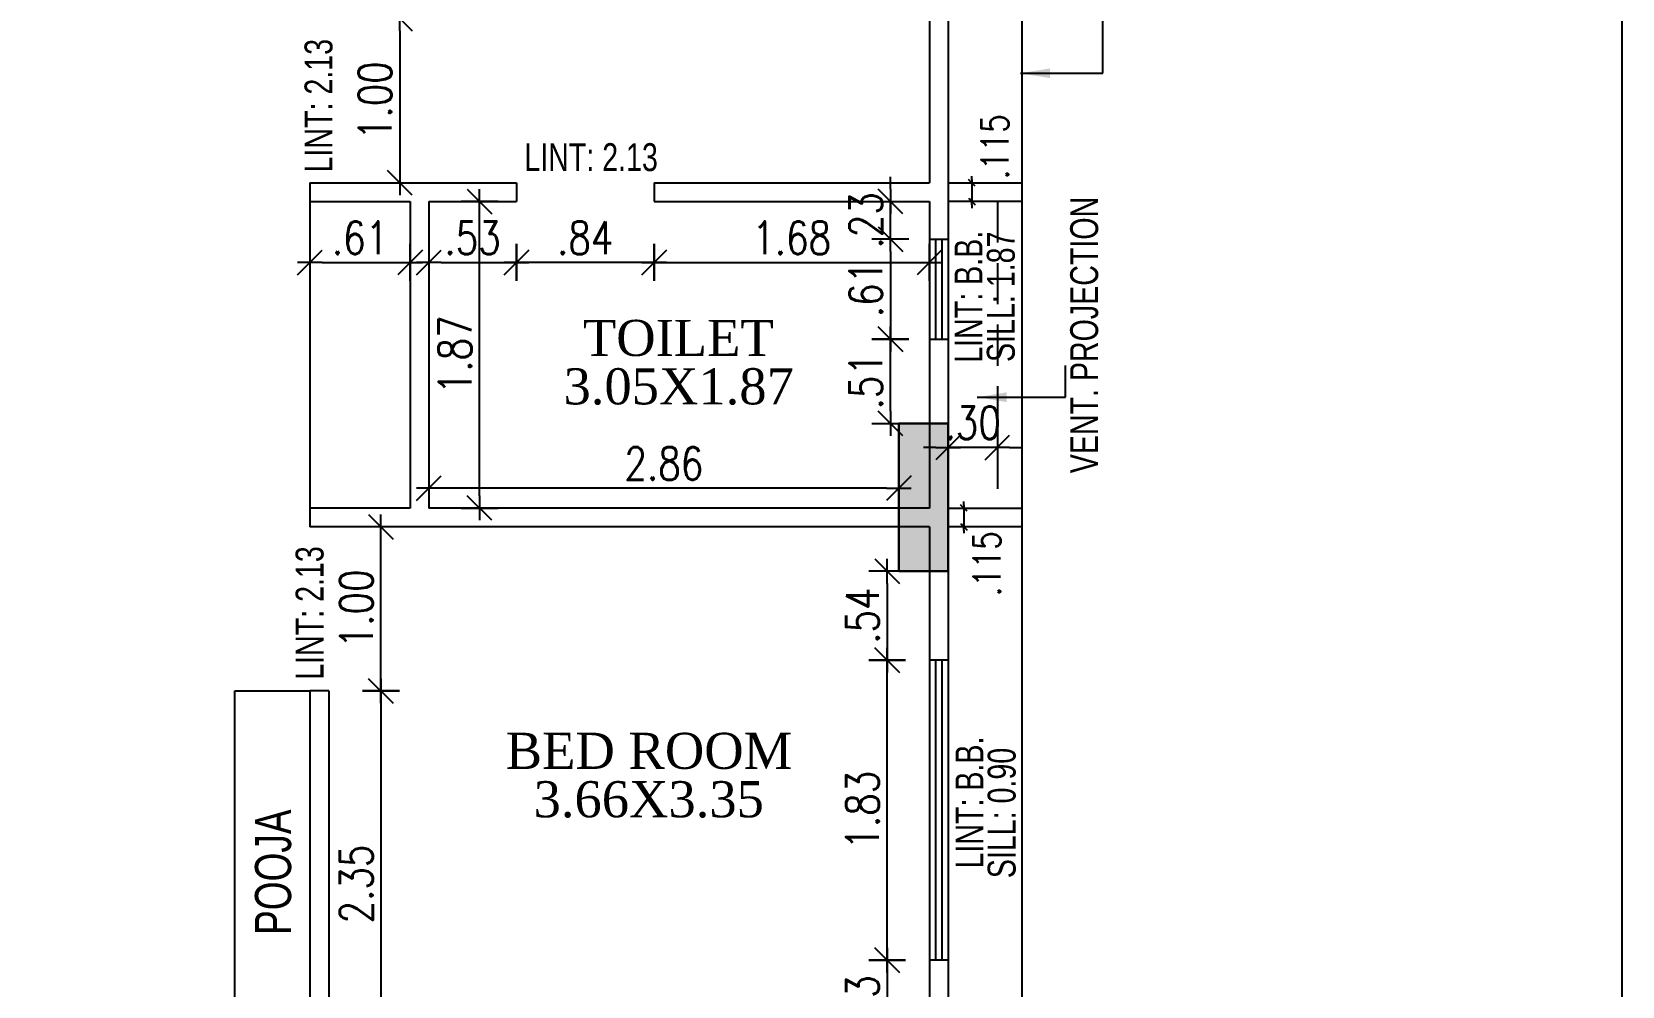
# Model space of a CAD drawing. Header units: inches. Extents: x 14331 to 14549, y 2557 to 2714.
# Drawn here: x 14402.83 to 14412.52, y 2601.35 to 2607.17 of the extents above; entities that cross this region are included whole.
import ezdxf
from ezdxf.enums import TextEntityAlignment as Align

# ---------------------------------------------------------------- set-up
doc = ezdxf.new("R2010")
doc.units = ezdxf.units.IN
doc.header["$LTSCALE"] = 0.25
doc.header["$MEASUREMENT"] = 0
doc.header["$PDMODE"] = 35
doc.linetypes.add('DASHEDX2', pattern=[1.5, 1, -0.5])
for name, color, linetype in [('dimension', 7, 'Continuous'), ('edges', 1, 'Continuous'), ('proj-internal', 1, 'DASHEDX2'), ('Stair', 34, 'Continuous'), ('text-large', 7, 'Continuous'), ('wall', 7, 'Continuous'), ('walls', 7, 'Continuous'), ('windows', 96, 'Continuous'), ('WORK TEX', 6, 'Continuous'), ('WORKING DIM', 7, 'Continuous')]:
    doc.layers.add(name, color=color, linetype=linetype)
doc.layers.add('P-COL', color=7, linetype='Continuous', lineweight=30)
doc.layers.add('P-COLHAT', color=8, linetype='Continuous', lineweight=25)
doc.styles.add('ARIAL', font='TIMES_0.TTF')
doc.styles.add('ARL', font='swisscl_0.ttf')
doc.styles.add('romans', font='romans.shx', dxfattribs={"width": 0.8})
doc.dimstyles.new('121', dxfattribs={"dimscale": 0.1, "dimtxt": 1.65, "dimasz": 0.2, "dimexe": 0.03125, "dimexo": 0.25, "dimgap": 0.5, "dimtad": 1, "dimzin": 4, "dimdsep": 46, "dimtxsty": 'romans', "dimblk1": 'MINITICK', "dimblk2": 'MINITICK', "dimsah": 1, "dimcen": 1, "dimse1": 1, "dimse2": 1, "dimclrd": 252, "dimclre": 256, "dimclrt": 7, "dimadec": 3, "dimazin": 0, "dimtfac": 0.8, "dimtix": 1, "dimtmove": 2, "dimatfit": 3, "dimfxl": 0, "dimtolj": 1, "dimtzin": 3, "dimarcsym": 0})
doc.dimstyles.new('DFSGSG', dxfattribs={"dimtxt": 0.23, "dimasz": 0.18, "dimexe": 0.18, "dimexo": 0.0625, "dimgap": 0.09, "dimtad": 1, "dimzin": 0, "dimdsep": 46, "dimtxsty": 'ARIAL', "dimcen": 0.09, "dimse1": 1, "dimse2": 1, "dimaunit": 1, "dimadec": 0, "dimazin": 0, "dimtfac": 1, "dimtix": 1, "dimtofl": 0, "dimtmove": 0, "dimatfit": 3, "dimfxl": 0, "dimtolj": 1, "dimtzin": 0, "dimarcsym": 0})
doc.dimstyles.new('minitick-100', dxfattribs={"dimscale": 0.1, "dimtxt": 2, "dimasz": 0.75, "dimexe": 0.03125, "dimexo": 0.25, "dimgap": 0.5, "dimtad": 1, "dimzin": 4, "dimdsep": 46, "dimtxsty": 'romans', "dimblk1": 'MINITICK', "dimblk2": 'MINITICK', "dimsah": 1, "dimcen": 1, "dimse1": 1, "dimse2": 1, "dimclrd": 252, "dimclre": 256, "dimclrt": 256, "dimadec": 3, "dimazin": 0, "dimtfac": 0.8, "dimtix": 1, "dimtmove": 2, "dimatfit": 3, "dimfxl": 0, "dimtolj": 1, "dimtzin": 3, "dimarcsym": 0})

# ---------------------------------------------------------------- blocks, each defined once
blk = doc.blocks.new('BLC-A')
at = {"layer": 'P-COLHAT', "lineweight": 30}
blk.add_hatch(color=256, dxfattribs=at).paths.add_polyline_path([(14.6933, 15.7596), (14.3933, 15.7596), (14.3933, 14.8596), (14.6933, 14.8596)])
at = {"layer": 'P-COL'}
blk.add_lwpolyline([(14.6933, 15.7596), (14.3933, 15.7596), (14.3933, 14.8596), (14.6933, 14.8596)], close=True, dxfattribs=at)
blk = doc.blocks.new('MINITICK')
at = {"color": 7}
for p, q in [((0, -1.5), (0, 1.5)), ((1, 1), (-1, -1)), ((-1, 0), (1, 0))]:
    blk.add_line(p, q, dxfattribs=at)
blk = doc.blocks.new('*D128')
at = {"layer": 'Defpoints', "color": 0, "ltscale": 10, "transparency": 16777216}
for p in [(14404.6397, 2607.2491), (14404.6397, 2606.2483), (14405.0719, 2606.2483)]:
    blk.add_point(p, dxfattribs=at)
at = {"layer": 'dimension', "color": 252, "lineweight": -2, "ltscale": 10, "transparency": 16777216}
blk.add_line((14405.0719, 2607.1741), (14405.0719, 2606.3233), dxfattribs=at)
at = {"layer": 'dimension', "color": 252, "lineweight": -2, "ltscale": 10, "transparency": 16777216, "xscale": 0.07500000000000001, "yscale": 0.07500000000000001, "zscale": 0.07500000000000001}
for p, rotation in [((14405.0719, 2607.2491), 90), ((14405.0719, 2606.2483), 270)]:
    blk.add_blockref('MINITICK', p, dxfattribs=dict(at, rotation=rotation))
at = {"layer": 'dimension', "ltscale": 10, "transparency": 16777216, "insert": (14404.9219, 2606.7487), "char_height": 0.2, "attachment_point": 5, "rotation": 90, "style": 'romans'}
blk.add_mtext('\\A1;1.00', dxfattribs=at)
blk = doc.blocks.new('*D129')
at = {"layer": 'Defpoints', "color": 0, "ltscale": 10, "transparency": 16777216}
for p in [(14408.0614, 2606.1339), (14408.2982, 2606.1339), (14408.2982, 2605.9053)]:
    blk.add_point(p, dxfattribs=at)
at = {"layer": 'dimension', "color": 252, "lineweight": -2, "ltscale": 10, "transparency": 16777216}
for p, q in [((14408.0614, 2606.2089), (14408.0614, 2606.2839)), ((14408.0614, 2605.9053), (14408.0614, 2606.1339)), ((14408.0614, 2605.8303), (14408.0614, 2605.7553))]:
    blk.add_line(p, q, dxfattribs=at)
at = {"layer": 'dimension', "color": 252, "lineweight": -2, "ltscale": 10, "transparency": 16777216, "xscale": 0.07500000000000001, "yscale": 0.07500000000000001, "zscale": 0.07500000000000001}
for p, rotation in [((14408.0614, 2606.1339), 270), ((14408.0614, 2605.9053), 90)]:
    blk.add_blockref('MINITICK', p, dxfattribs=dict(at, rotation=rotation))
at = {"layer": 'dimension', "ltscale": 10, "transparency": 16777216, "insert": (14407.9114, 2606.0196), "char_height": 0.2, "attachment_point": 5, "rotation": 90, "style": 'romans'}
blk.add_mtext('\\A1;.23', dxfattribs=at)
blk = doc.blocks.new('*D130')
at = {"layer": 'Defpoints', "color": 0, "ltscale": 10, "transparency": 16777216}
for p in [(14408.2982, 2605.9053), (14408.0614, 2605.2955), (14408.2982, 2605.2955)]:
    blk.add_point(p, dxfattribs=at)
at = {"layer": 'dimension', "color": 252, "lineweight": -2, "ltscale": 10, "transparency": 16777216}
blk.add_line((14408.0614, 2605.8303), (14408.0614, 2605.3705), dxfattribs=at)
at = {"layer": 'dimension', "color": 252, "lineweight": -2, "ltscale": 10, "transparency": 16777216, "xscale": 0.07500000000000001, "yscale": 0.07500000000000001, "zscale": 0.07500000000000001}
for p, rotation in [((14408.0614, 2605.9053), 90), ((14408.0614, 2605.2955), 270)]:
    blk.add_blockref('MINITICK', p, dxfattribs=dict(at, rotation=rotation))
at = {"layer": 'dimension', "ltscale": 10, "transparency": 16777216, "insert": (14407.9114, 2605.6004), "char_height": 0.2, "attachment_point": 5, "rotation": 90, "style": 'romans'}
blk.add_mtext('\\A1;.61', dxfattribs=at)
blk = doc.blocks.new('*D131')
at = {"layer": 'Defpoints', "color": 0, "ltscale": 10, "transparency": 16777216}
for p in [(14408.0614, 2605.2955), (14408.2982, 2605.2955), (14408.2982, 2604.7822)]:
    blk.add_point(p, dxfattribs=at)
at = {"layer": 'dimension', "color": 252, "lineweight": -2, "ltscale": 10, "transparency": 16777216}
blk.add_line((14408.0614, 2604.8572), (14408.0614, 2605.2205), dxfattribs=at)
at = {"layer": 'dimension', "color": 252, "lineweight": -2, "ltscale": 10, "transparency": 16777216, "xscale": 0.07500000000000001, "yscale": 0.07500000000000001, "zscale": 0.07500000000000001}
for p, rotation in [((14408.0614, 2605.2955), 90), ((14408.0614, 2604.7822), 270)]:
    blk.add_blockref('MINITICK', p, dxfattribs=dict(at, rotation=rotation))
at = {"layer": 'dimension', "ltscale": 10, "transparency": 16777216, "insert": (14407.9114, 2605.0389), "char_height": 0.2, "attachment_point": 5, "rotation": 90, "style": 'romans'}
blk.add_mtext('\\A1;.51', dxfattribs=at)
blk = doc.blocks.new('*D132')
at = {"layer": 'Defpoints', "color": 0, "ltscale": 10, "transparency": 16777216}
for p in [(14406.6214, 2606.1339), (14408.2982, 2606.1339), (14408.2982, 2605.7629)]:
    blk.add_point(p, dxfattribs=at)
at = {"layer": 'dimension', "color": 252, "lineweight": -2, "ltscale": 10, "transparency": 16777216}
blk.add_line((14406.6964, 2605.7629), (14408.2232, 2605.7629), dxfattribs=at)
at = {"layer": 'dimension', "color": 252, "lineweight": -2, "ltscale": 10, "transparency": 16777216, "xscale": 0.07500000000000001, "yscale": 0.07500000000000001, "zscale": 0.07500000000000001, "rotation": 180}
blk.add_blockref('MINITICK', (14406.6214, 2605.7629), dxfattribs=at)
at = {"layer": 'dimension', "color": 252, "lineweight": -2, "ltscale": 10, "transparency": 16777216, "xscale": 0.07500000000000001, "yscale": 0.07500000000000001, "zscale": 0.07500000000000001}
blk.add_blockref('MINITICK', (14408.2982, 2605.7629), dxfattribs=at)
at = {"layer": 'dimension', "ltscale": 10, "transparency": 16777216, "insert": (14407.4598, 2605.9129), "char_height": 0.2, "attachment_point": 5, "style": 'romans'}
blk.add_mtext('\\A1;1.68', dxfattribs=at)
blk = doc.blocks.new('*D133')
at = {"layer": 'Defpoints', "color": 0, "ltscale": 10, "transparency": 16777216}
for p in [(14405.7829, 2606.1339), (14406.6214, 2606.1911), (14405.7829, 2605.7629)]:
    blk.add_point(p, dxfattribs=at)
at = {"layer": 'dimension', "color": 252, "lineweight": -2, "ltscale": 10, "transparency": 16777216}
blk.add_line((14406.5464, 2605.7629), (14405.8579, 2605.7629), dxfattribs=at)
at = {"layer": 'dimension', "color": 252, "lineweight": -2, "ltscale": 10, "transparency": 16777216, "xscale": 0.07500000000000001, "yscale": 0.07500000000000001, "zscale": 0.07500000000000001, "rotation": 180}
blk.add_blockref('MINITICK', (14405.7829, 2605.7629), dxfattribs=at)
at = {"layer": 'dimension', "color": 252, "lineweight": -2, "ltscale": 10, "transparency": 16777216, "xscale": 0.07500000000000001, "yscale": 0.07500000000000001, "zscale": 0.07500000000000001}
blk.add_blockref('MINITICK', (14406.6214, 2605.7629), dxfattribs=at)
at = {"layer": 'dimension', "ltscale": 10, "transparency": 16777216, "insert": (14406.2022, 2605.9129), "char_height": 0.2, "attachment_point": 5, "style": 'romans'}
blk.add_mtext('\\A1;.84', dxfattribs=at)
blk = doc.blocks.new('*D134')
at = {"layer": 'Defpoints', "color": 0, "ltscale": 10, "transparency": 16777216}
for p in [(14405.2494, 2606.1339), (14405.7829, 2606.1339), (14405.7829, 2605.7629)]:
    blk.add_point(p, dxfattribs=at)
at = {"layer": 'dimension', "color": 252, "lineweight": -2, "ltscale": 10, "transparency": 16777216}
blk.add_line((14405.3244, 2605.7629), (14405.7079, 2605.7629), dxfattribs=at)
at = {"layer": 'dimension', "color": 252, "lineweight": -2, "ltscale": 10, "transparency": 16777216, "xscale": 0.07500000000000001, "yscale": 0.07500000000000001, "zscale": 0.07500000000000001, "rotation": 180}
blk.add_blockref('MINITICK', (14405.2494, 2605.7629), dxfattribs=at)
at = {"layer": 'dimension', "color": 252, "lineweight": -2, "ltscale": 10, "transparency": 16777216, "xscale": 0.07500000000000001, "yscale": 0.07500000000000001, "zscale": 0.07500000000000001}
blk.add_blockref('MINITICK', (14405.7829, 2605.7629), dxfattribs=at)
at = {"layer": 'dimension', "ltscale": 10, "transparency": 16777216, "insert": (14405.5162, 2605.9129), "char_height": 0.2, "attachment_point": 5, "style": 'romans'}
blk.add_mtext('\\A1;.53', dxfattribs=at)
blk = doc.blocks.new('*D135')
at = {"layer": 'Defpoints', "color": 0, "ltscale": 10, "transparency": 16777216}
for p in [(14405.2494, 2604.4053), (14405.2494, 2604.3876), (14408.1125, 2604.4053)]:
    blk.add_point(p, dxfattribs=at)
at = {"layer": 'dimension', "color": 252, "lineweight": -2, "ltscale": 10, "transparency": 16777216}
blk.add_line((14408.0375, 2604.3876), (14405.3244, 2604.3876), dxfattribs=at)
at = {"layer": 'dimension', "color": 252, "lineweight": -2, "ltscale": 10, "transparency": 16777216, "xscale": 0.07500000000000001, "yscale": 0.07500000000000001, "zscale": 0.07500000000000001, "rotation": 180}
blk.add_blockref('MINITICK', (14405.2494, 2604.3876), dxfattribs=at)
at = {"layer": 'dimension', "color": 252, "lineweight": -2, "ltscale": 10, "transparency": 16777216, "xscale": 0.07500000000000001, "yscale": 0.07500000000000001, "zscale": 0.07500000000000001}
blk.add_blockref('MINITICK', (14408.1125, 2604.3876), dxfattribs=at)
at = {"layer": 'dimension', "ltscale": 10, "transparency": 16777216, "insert": (14406.681, 2604.5376), "char_height": 0.2, "attachment_point": 5, "style": 'romans'}
blk.add_mtext('\\A1;2.86', dxfattribs=at)
blk = doc.blocks.new('*D136')
at = {"layer": 'Defpoints', "color": 0, "ltscale": 10, "transparency": 16777216}
for p in [(14405.2494, 2606.1339), (14405.5585, 2606.1339), (14405.2494, 2604.2665)]:
    blk.add_point(p, dxfattribs=at)
at = {"layer": 'dimension', "color": 252, "lineweight": -2, "ltscale": 10, "transparency": 16777216}
blk.add_line((14405.5585, 2604.3415), (14405.5585, 2606.0589), dxfattribs=at)
at = {"layer": 'dimension', "color": 252, "lineweight": -2, "ltscale": 10, "transparency": 16777216, "xscale": 0.07500000000000001, "yscale": 0.07500000000000001, "zscale": 0.07500000000000001}
for p, rotation in [((14405.5585, 2606.1339), 90), ((14405.5585, 2604.2665), 270)]:
    blk.add_blockref('MINITICK', p, dxfattribs=dict(at, rotation=rotation))
at = {"layer": 'dimension', "ltscale": 10, "transparency": 16777216, "insert": (14405.4085, 2605.2002), "char_height": 0.2, "attachment_point": 5, "rotation": 90, "style": 'romans'}
blk.add_mtext('\\A1;1.87', dxfattribs=at)
blk = doc.blocks.new('*D137')
at = {"layer": 'Defpoints', "color": 0, "ltscale": 10, "transparency": 16777216}
for p in [(14404.5253, 2606.1339), (14405.1351, 2606.1339), (14405.1351, 2605.7629)]:
    blk.add_point(p, dxfattribs=at)
at = {"layer": 'dimension', "color": 252, "lineweight": -2, "ltscale": 10, "transparency": 16777216}
blk.add_line((14404.6003, 2605.7629), (14405.0601, 2605.7629), dxfattribs=at)
at = {"layer": 'dimension', "color": 252, "lineweight": -2, "ltscale": 10, "transparency": 16777216, "xscale": 0.07500000000000001, "yscale": 0.07500000000000001, "zscale": 0.07500000000000001, "rotation": 180}
blk.add_blockref('MINITICK', (14404.5253, 2605.7629), dxfattribs=at)
at = {"layer": 'dimension', "color": 252, "lineweight": -2, "ltscale": 10, "transparency": 16777216, "xscale": 0.07500000000000001, "yscale": 0.07500000000000001, "zscale": 0.07500000000000001}
blk.add_blockref('MINITICK', (14405.1351, 2605.7629), dxfattribs=at)
at = {"layer": 'dimension', "ltscale": 10, "transparency": 16777216, "insert": (14404.8302, 2605.9129), "char_height": 0.2, "attachment_point": 5, "style": 'romans'}
blk.add_mtext('\\A1;.61', dxfattribs=at)
blk = doc.blocks.new('*D163')
at = {"layer": 'Defpoints', "color": 0, "ltscale": 10, "transparency": 16777216}
for p in [(14408.2982, 2601.5114), (14408.0413, 2600.9842), (14408.2982, 2600.9842)]:
    blk.add_point(p, dxfattribs=at)
at = {"layer": 'dimension', "color": 252, "lineweight": -2, "ltscale": 10, "transparency": 16777216}
blk.add_line((14408.0413, 2601.4364), (14408.0413, 2601.0592), dxfattribs=at)
at = {"layer": 'dimension', "color": 252, "lineweight": -2, "ltscale": 10, "transparency": 16777216, "xscale": 0.07500000000000001, "yscale": 0.07500000000000001, "zscale": 0.07500000000000001}
for p, rotation in [((14408.0413, 2601.5114), 90), ((14408.0413, 2600.9842), 270)]:
    blk.add_blockref('MINITICK', p, dxfattribs=dict(at, rotation=rotation))
at = {"layer": 'dimension', "ltscale": 10, "transparency": 16777216, "insert": (14407.8913, 2601.2478), "char_height": 0.2, "attachment_point": 5, "rotation": 90, "style": 'romans'}
blk.add_mtext('\\A1;.53', dxfattribs=at)
blk = doc.blocks.new('*D164')
at = {"layer": 'Defpoints', "color": 0, "ltscale": 10, "transparency": 16777216}
for p in [(14408.0413, 2603.3394), (14408.2982, 2603.3394), (14408.2982, 2601.5114)]:
    blk.add_point(p, dxfattribs=at)
at = {"layer": 'dimension', "color": 252, "lineweight": -2, "ltscale": 10, "transparency": 16777216}
blk.add_line((14408.0413, 2601.5864), (14408.0413, 2603.2644), dxfattribs=at)
at = {"layer": 'dimension', "color": 252, "lineweight": -2, "ltscale": 10, "transparency": 16777216, "xscale": 0.07500000000000001, "yscale": 0.07500000000000001, "zscale": 0.07500000000000001}
for p, rotation in [((14408.0413, 2603.3394), 90), ((14408.0413, 2601.5114), 270)]:
    blk.add_blockref('MINITICK', p, dxfattribs=dict(at, rotation=rotation))
at = {"layer": 'dimension', "ltscale": 10, "transparency": 16777216, "insert": (14407.8913, 2602.4254), "char_height": 0.2, "attachment_point": 5, "rotation": 90, "style": 'romans'}
blk.add_mtext('\\A1;1.83', dxfattribs=at)
blk = doc.blocks.new('*D165')
at = {"layer": 'Defpoints', "color": 0, "ltscale": 10, "transparency": 16777216}
for p in [(14408.2982, 2603.8822), (14408.0413, 2603.3394), (14408.2982, 2603.3394)]:
    blk.add_point(p, dxfattribs=at)
at = {"layer": 'dimension', "color": 252, "lineweight": -2, "ltscale": 10, "transparency": 16777216}
blk.add_line((14408.0413, 2603.8072), (14408.0413, 2603.4144), dxfattribs=at)
at = {"layer": 'dimension', "color": 252, "lineweight": -2, "ltscale": 10, "transparency": 16777216, "xscale": 0.07500000000000001, "yscale": 0.07500000000000001, "zscale": 0.07500000000000001}
for p, rotation in [((14408.0413, 2603.8822), 90), ((14408.0413, 2603.3394), 270)]:
    blk.add_blockref('MINITICK', p, dxfattribs=dict(at, rotation=rotation))
at = {"layer": 'dimension', "ltscale": 10, "transparency": 16777216, "insert": (14407.8913, 2603.6108), "char_height": 0.2, "attachment_point": 5, "rotation": 90, "style": 'romans'}
blk.add_mtext('\\A1;.54', dxfattribs=at)
blk = doc.blocks.new('*D166')
at = {"layer": 'Defpoints', "color": 0, "ltscale": 10, "transparency": 16777216}
for p in [(14404.6397, 2603.1514), (14404.6397, 2600.7986), (14404.9576, 2600.7986)]:
    blk.add_point(p, dxfattribs=at)
at = {"layer": 'dimension', "color": 252, "lineweight": -2, "ltscale": 10, "transparency": 16777216}
blk.add_line((14404.9576, 2603.0764), (14404.9576, 2600.8736), dxfattribs=at)
at = {"layer": 'dimension', "color": 252, "lineweight": -2, "ltscale": 10, "transparency": 16777216, "xscale": 0.07500000000000001, "yscale": 0.07500000000000001, "zscale": 0.07500000000000001}
for p, rotation in [((14404.9576, 2603.1514), 90), ((14404.9576, 2600.7986), 270)]:
    blk.add_blockref('MINITICK', p, dxfattribs=dict(at, rotation=rotation))
at = {"layer": 'dimension', "ltscale": 10, "transparency": 16777216, "insert": (14404.8076, 2601.975), "char_height": 0.2, "attachment_point": 5, "rotation": 90, "style": 'romans'}
blk.add_mtext('\\A1;2.35', dxfattribs=at)
blk = doc.blocks.new('*D167')
at = {"layer": 'Defpoints', "color": 0, "ltscale": 10, "transparency": 16777216}
for p in [(14404.5253, 2604.1522), (14404.9576, 2604.1522), (14404.5825, 2603.1514)]:
    blk.add_point(p, dxfattribs=at)
at = {"layer": 'dimension', "color": 252, "lineweight": -2, "ltscale": 10, "transparency": 16777216}
blk.add_line((14404.9576, 2603.2264), (14404.9576, 2604.0772), dxfattribs=at)
at = {"layer": 'dimension', "color": 252, "lineweight": -2, "ltscale": 10, "transparency": 16777216, "xscale": 0.07500000000000001, "yscale": 0.07500000000000001, "zscale": 0.07500000000000001}
for p, rotation in [((14404.9576, 2604.1522), 90), ((14404.9576, 2603.1514), 270)]:
    blk.add_blockref('MINITICK', p, dxfattribs=dict(at, rotation=rotation))
at = {"layer": 'dimension', "ltscale": 10, "transparency": 16777216, "insert": (14404.8076, 2603.6518), "char_height": 0.2, "attachment_point": 5, "rotation": 90, "style": 'romans'}
blk.add_mtext('\\A1;1.00', dxfattribs=at)
blk = doc.blocks.new('*D319')
at = {"layer": 'Defpoints', "color": 0, "ltscale": 10, "transparency": 16777216}
for p in [(14408.4125, 2604.8307), (14408.7125, 2604.8307), (14408.4125, 2604.6357)]:
    blk.add_point(p, dxfattribs=at)
at = {"layer": 'dimension', "color": 252, "lineweight": -2, "ltscale": 10, "transparency": 16777216}
for p, q in [((14408.3375, 2604.6357), (14408.2625, 2604.6357)), ((14408.7125, 2604.6357), (14408.4125, 2604.6357)), ((14408.7875, 2604.6357), (14408.8625, 2604.6357))]:
    blk.add_line(p, q, dxfattribs=at)
at = {"layer": 'dimension', "color": 252, "lineweight": -2, "ltscale": 10, "transparency": 16777216, "xscale": 0.07500000000000001, "yscale": 0.07500000000000001, "zscale": 0.07500000000000001}
blk.add_blockref('MINITICK', (14408.4125, 2604.6357), dxfattribs=at)
at = {"layer": 'dimension', "color": 252, "lineweight": -2, "ltscale": 10, "transparency": 16777216, "xscale": 0.07500000000000001, "yscale": 0.07500000000000001, "zscale": 0.07500000000000001, "rotation": 180}
blk.add_blockref('MINITICK', (14408.7125, 2604.6357), dxfattribs=at)
at = {"layer": 'dimension', "ltscale": 10, "transparency": 16777216, "insert": (14408.5625, 2604.7857), "char_height": 0.2, "attachment_point": 5, "style": 'romans'}
blk.add_mtext('\\A1;.30', dxfattribs=at)
blk = doc.blocks.new('*D330')
at = {"layer": 'Defpoints', "color": 0, "transparency": 16777216}
for p in [(14408.485, 2604.2665), (14408.485, 2604.1522), (14408.5085, 2604.1522)]:
    blk.add_point(p, dxfattribs=at)
at = {"layer": 'WORKING DIM', "color": 252, "lineweight": -2, "transparency": 16777216}
for p, q in [((14408.5085, 2604.2865), (14408.5085, 2604.3065)), ((14408.5085, 2604.2665), (14408.5085, 2604.1522)), ((14408.5085, 2604.1322), (14408.5085, 2604.1122))]:
    blk.add_line(p, q, dxfattribs=at)
at = {"layer": 'WORKING DIM', "color": 252, "lineweight": -2, "transparency": 16777216, "xscale": 0.02, "yscale": 0.02, "zscale": 0.02}
for p, rotation in [((14408.5085, 2604.2665), 270), ((14408.5085, 2604.1522), 90)]:
    blk.add_blockref('MINITICK', p, dxfattribs=dict(at, rotation=rotation))
at = {"layer": 'WORKING DIM', "color": 7, "transparency": 16777216, "insert": (14408.6485, 2603.9273), "char_height": 0.165, "attachment_point": 5, "rotation": 90, "style": 'romans'}
blk.add_mtext('\\A1;.115', dxfattribs=at)
blk = doc.blocks.new('*D685')
at = {"layer": 'Defpoints', "color": 0, "transparency": 16777216}
for p in [(14408.5337, 2606.2483), (14408.5337, 2606.1339), (14408.5573, 2606.1339)]:
    blk.add_point(p, dxfattribs=at)
at = {"layer": 'WORKING DIM', "color": 252, "lineweight": -2, "transparency": 16777216}
for p, q in [((14408.5573, 2606.2683), (14408.5573, 2606.2883)), ((14408.5573, 2606.2483), (14408.5573, 2606.1339)), ((14408.5573, 2606.1139), (14408.5573, 2606.0939))]:
    blk.add_line(p, q, dxfattribs=at)
at = {"layer": 'WORKING DIM', "color": 252, "lineweight": -2, "transparency": 16777216, "xscale": 0.02, "yscale": 0.02, "zscale": 0.02}
for p, rotation in [((14408.5573, 2606.2483), 270), ((14408.5573, 2606.1339), 90)]:
    blk.add_blockref('MINITICK', p, dxfattribs=dict(at, rotation=rotation))
at = {"layer": 'WORKING DIM', "color": 7, "transparency": 16777216, "insert": (14408.6973, 2606.4683), "char_height": 0.165, "attachment_point": 5, "rotation": 90, "style": 'romans'}
blk.add_mtext('\\A1;.115', dxfattribs=at)

msp = doc.modelspace()

# ---------------------------------------------------------------- linework, layer by layer
at = {"layer": 'edges', "ltscale": 0.4}
msp.add_lwpolyline([(14398.4278, 2610.9358, -0.414214), (14398.8778, 2611.3858), (14408.4125, 2611.3858, -0.414214), (14408.8625, 2610.9358), (14408.8625, 2597.0565, -0.414214), (14408.4125, 2596.6065)], format="xyb", dxfattribs=at)
for points in [[(14408.4125, 2606.2483), (14408.8625, 2606.2483), (14408.8625, 2606.1339), (14408.4125, 2606.1339)], [(14408.4125, 2604.2665), (14408.8625, 2604.2665), (14408.8625, 2604.1522), (14408.4125, 2604.1522)]]:
    msp.add_lwpolyline(points, dxfattribs=at)
at = {"layer": 'proj-internal'}
msp.add_line((14408.7125, 2606.1339), (14408.7125, 2604.2665), dxfattribs=at)
at = {"layer": 'Stair', "ltscale": 2}
msp.add_line((14404.5253, 2606.1339), (14404.5253, 2604.2665), dxfattribs=at)
at = {"layer": 'text-large', "ltscale": 10}
for p, q in [((14404.068, 2600.7986), (14404.068, 2603.1514)), ((14404.068, 2603.1514), (14404.5253, 2603.1514))]:
    msp.add_line(p, q, dxfattribs=at)
at = {"layer": 'wall'}
msp.add_lwpolyline([(14412.5187, 2613.9331), (14382.8187, 2613.9331), (14382.8187, 2571.9331), (14412.5187, 2571.9331)], close=True, dxfattribs=at)
at = {"layer": 'walls', "linetype": 'Continuous'}
for p, q in [((14408.4125, 2610.9358), (14408.4125, 2605.9053)), ((14408.2982, 2610.8214), (14408.2982, 2606.2483)), ((14404.5253, 2606.2483), (14405.7829, 2606.2483)), ((14404.5253, 2606.2483), (14404.5253, 2606.1339)), ((14405.7829, 2606.2483), (14405.7829, 2606.1339)), ((14406.6214, 2606.2483), (14408.2982, 2606.2483)), ((14406.6214, 2606.2483), (14406.6214, 2606.1339)), ((14404.5253, 2606.1339), (14405.1351, 2606.1339)), ((14405.1351, 2606.1339), (14405.1351, 2604.2665)), ((14405.2494, 2606.1339), (14405.7829, 2606.1339)), ((14405.2494, 2606.1339), (14405.2494, 2604.2665)), ((14406.6214, 2606.1339), (14408.2982, 2606.1339)), ((14408.2982, 2606.1339), (14408.2982, 2605.9053)), ((14408.2982, 2605.9053), (14408.4125, 2605.9053)), ((14408.2982, 2605.2955), (14408.2982, 2604.2665)), ((14408.2982, 2605.2955), (14408.4125, 2605.2955)), ((14408.4125, 2605.2955), (14408.4125, 2603.3394)), ((14404.5253, 2604.2665), (14404.5253, 2604.1522)), ((14405.1351, 2604.2665), (14404.5253, 2604.2665)), ((14408.2982, 2604.2665), (14405.2494, 2604.2665)), ((14408.2982, 2604.1522), (14404.5253, 2604.1522)), ((14408.2982, 2604.1522), (14408.2982, 2603.3394)), ((14408.4125, 2603.3394), (14408.2982, 2603.3394)), ((14404.5253, 2603.1514), (14404.5253, 2600.7986)), ((14404.6397, 2603.1514), (14404.5253, 2603.1514)), ((14404.6397, 2603.1514), (14404.6397, 2600.7986)), ((14408.2982, 2601.5114), (14408.2982, 2600.7986)), ((14408.4125, 2601.5114), (14408.2982, 2601.5114)), ((14408.4125, 2601.5114), (14408.4125, 2600.6842))]:
    msp.add_line(p, q, dxfattribs=at)
at = {"layer": 'windows', "linetype": 'Continuous'}
for p, q in [((14408.2982, 2605.9053), (14408.2982, 2605.2955)), ((14408.3363, 2605.9053), (14408.3363, 2605.2955)), ((14408.3744, 2605.9053), (14408.3744, 2605.2955)), ((14408.4125, 2605.9053), (14408.4125, 2605.2955)), ((14408.2982, 2603.3394), (14408.2982, 2601.5114)), ((14408.3363, 2603.3394), (14408.3363, 2601.5114)), ((14408.3744, 2603.3394), (14408.3744, 2601.5114)), ((14408.4125, 2603.3394), (14408.4125, 2601.5114))]:
    msp.add_line(p, q, dxfattribs=at)

# ---------------------------------------------------------------- block references
at = {"layer": 'P-COLHAT'}
msp.add_blockref('BLC-A', (14393.7192, 2589.0226), dxfattribs=at)

# ---------------------------------------------------------------- texts
at = {"layer": 'text-large', "style": 'ARIAL'}
for s, p in [('TOILET', (14406.7692, 2605.3031)), ('3.05X1.87', (14406.7714, 2605.008)), ('BED ROOM', (14406.5902, 2602.787)), ('3.66X3.35', (14406.589, 2602.4919))]:
    msp.add_text(s, height=0.22, dxfattribs=at).set_placement(p, align=Align.MIDDLE_CENTER)
at = {"layer": 'text-large', "style": 'ARL'}
msp.add_text('POOJA', height=0.22, rotation=90, dxfattribs=at).set_placement((14404.3004, 2602.0473), align=Align.MIDDLE_CENTER)
at = {"layer": 'WORK TEX', "style": 'ARL'}
for s, p in [('LINT: 2.13', (14404.5772, 2606.7182)), ('LINT: B.B.', (14408.537, 2605.5538)), ('SILL: 1.87', (14408.7335, 2605.5538)), ('LINT: 2.13', (14404.5228, 2603.6267)), ('LINT: B.B.', (14408.5426, 2602.4718)), ('SILL: 0.90', (14408.7387, 2602.4079))]:
    msp.add_text(s, height=0.17, rotation=90, dxfattribs=at).set_placement(p, align=Align.MIDDLE_CENTER)
msp.add_text('LINT: 2.13', height=0.17, dxfattribs=at).set_placement((14406.2378, 2606.4046), align=Align.MIDDLE_CENTER)
at = {"layer": 'WORK TEX', "color": 3, "style": 'ARL'}
msp.add_text('VENT. PROJECTION ', height=0.17, rotation=90, dxfattribs=at).set_placement((14409.2413, 2605.3449), align=Align.MIDDLE_CENTER)

# ---------------------------------------------------------------- dimensions: what is measured, and where the dimension line sits
at = {"layer": 'dimension', "ltscale": 10}
for base, p1, p2, picture, middle in [((14405.0719, 2606.2483), (14404.6397, 2607.2491), (14404.6397, 2606.2483), '*D128', (14404.9219, 2606.7487)), ((14405.5585, 2606.1339), (14405.2494, 2604.2665), (14405.2494, 2606.1339), '*D136', (14405.4085, 2605.2002)), ((14408.0614, 2606.1339), (14408.2982, 2605.9053), (14408.2982, 2606.1339), '*D129', (14407.9114, 2606.0196)), ((14408.0614, 2605.2955), (14408.2982, 2605.9053), (14408.2982, 2605.2955), '*D130', (14407.9114, 2605.6004)), ((14408.0614, 2605.2955), (14408.2982, 2604.7822), (14408.2982, 2605.2955), '*D131', (14407.9114, 2605.0389)), ((14404.9576, 2604.1522), (14404.5825, 2603.1514), (14404.5253, 2604.1522), '*D167', (14404.8076, 2603.6518)), ((14408.0413, 2603.3394), (14408.2982, 2603.8822), (14408.2982, 2603.3394), '*D165', (14407.8913, 2603.6108)), ((14408.0413, 2603.3394), (14408.2982, 2601.5114), (14408.2982, 2603.3394), '*D164', (14407.8913, 2602.4254)), ((14404.9576, 2600.7986), (14404.6397, 2603.1514), (14404.6397, 2600.7986), '*D166', (14404.8076, 2601.975)), ((14408.0413, 2600.9842), (14408.2982, 2601.5114), (14408.2982, 2600.9842), '*D163', (14407.8913, 2601.2478))]:
    dim = msp.add_linear_dim(base=base, p1=p1, p2=p2, angle=90, dimstyle='minitick-100', dxfattribs=at)
    dim.commit()
    dim.dimension.update_dxf_attribs({"geometry": picture, "text_midpoint": middle})
for base, p1, p2, picture, middle in [((14405.1351, 2605.7629), (14404.5253, 2606.1339), (14405.1351, 2606.1339), '*D137', (14404.8302, 2605.9129)), ((14405.7829, 2605.7629), (14405.2494, 2606.1339), (14405.7829, 2606.1339), '*D134', (14405.5162, 2605.9129)), ((14405.7829, 2605.7629), (14406.6214, 2606.1911), (14405.7829, 2606.1339), '*D133', (14406.2022, 2605.9129)), ((14408.2982, 2605.7629), (14406.6214, 2606.1339), (14408.2982, 2606.1339), '*D132', (14407.4598, 2605.9129)), ((14408.4125, 2604.6357), (14408.7125, 2604.8307), (14408.4125, 2604.8307), '*D319', (14408.5625, 2604.7857)), ((14405.2494, 2604.3876), (14408.1125, 2604.4053), (14405.2494, 2604.4053), '*D135', (14406.681, 2604.5376))]:
    dim = msp.add_linear_dim(base=base, p1=p1, p2=p2, dimstyle='minitick-100', dxfattribs=at)
    dim.commit()
    dim.dimension.update_dxf_attribs({"geometry": picture, "text_midpoint": middle})
at = {"layer": 'WORKING DIM'}
for base, p1, p2, picture, middle in [((14408.5573, 2606.1339), (14408.5337, 2606.2483), (14408.5337, 2606.1339), '*D685', (14408.6973, 2606.4683)), ((14408.5085, 2604.1522), (14408.485, 2604.2665), (14408.485, 2604.1522), '*D330', (14408.6485, 2603.9273))]:
    dim = msp.add_linear_dim(base=base, p1=p1, p2=p2, angle=270, text='.115', dimstyle='121', override={"dimfxl": 0.18, "dimfxlon": 1}, dxfattribs=at)
    dim.commit()
    dim.dimension.update_dxf_attribs({"geometry": picture, "text_midpoint": middle, "dimtype": 160})

# ---------------------------------------------------------------- leaders
at = {"layer": 'wall'}
for points in [[(14408.8538, 2606.9158), (14409.356, 2606.9158), (14409.356, 2607.4066)], [(14408.589, 2604.9416), (14409.1269, 2604.9416), (14409.1269, 2605.1347)]]:
    msp.add_leader(points, dimstyle='DFSGSG', override={"dimgap": 0.09, "dimtad": 0, "dimarcsym": 1}, dxfattribs=at)

doc.saveas('drawing.dxf')
